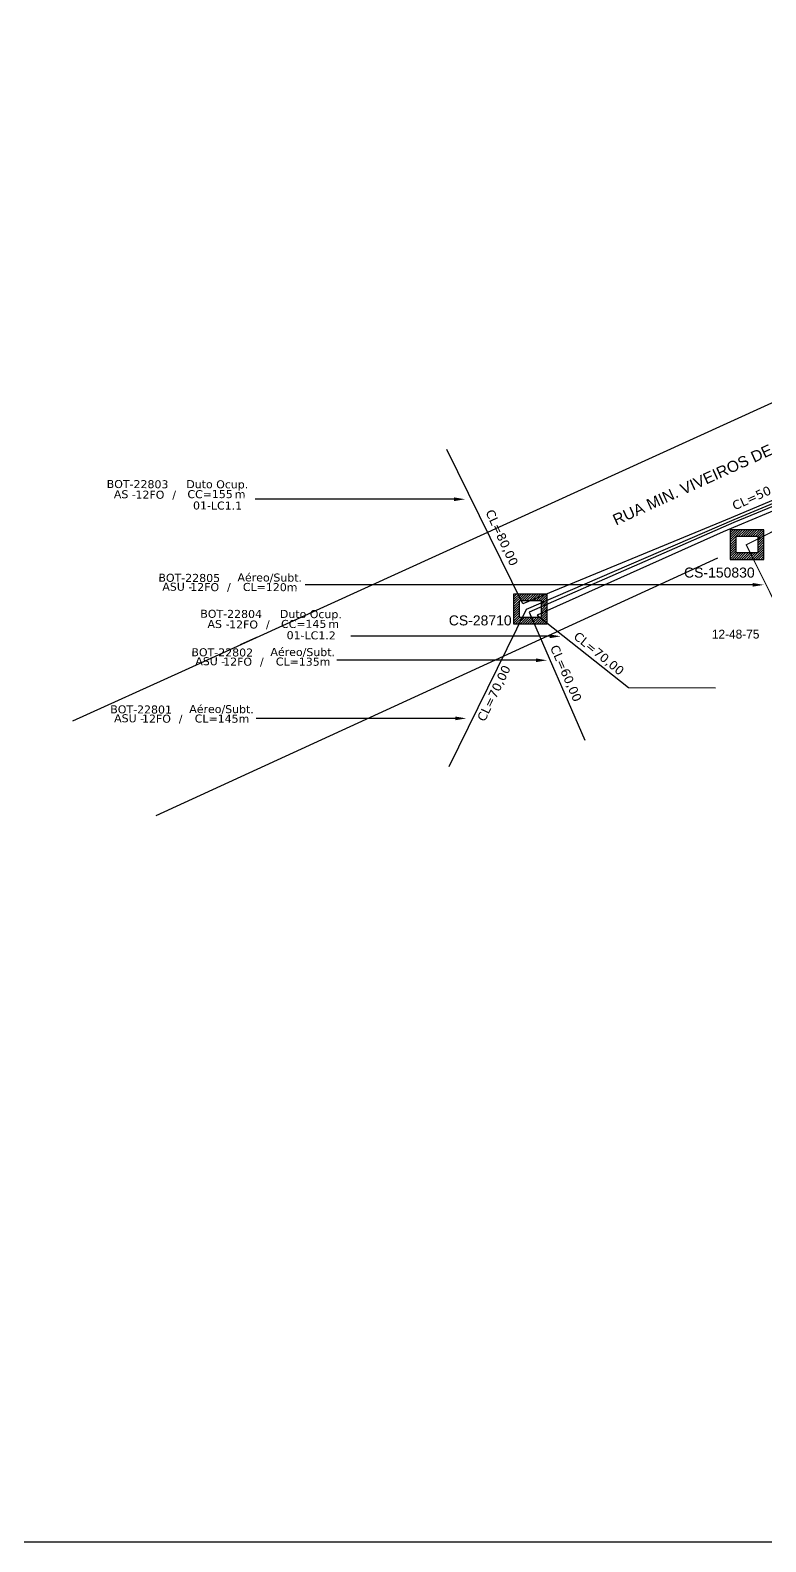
# Model space of a CAD drawing. Header units: metres. Extents: x -1286 to -445, y -500 to 94.
# Drawn here: x -949.9 to -805.2, y -499.8 to -202.8 of the extents above; entities that cross this region are included whole.
import ezdxf
from ezdxf import colors
from ezdxf.entities.mleader import LeaderData, LeaderLine
from ezdxf.enums import TextEntityAlignment as Align
from ezdxf.math import Vec2, Vec3

# ---------------------------------------------------------------- set-up
doc = ezdxf.new("R2010")
doc.units = ezdxf.units.M
for name, color, linetype in [('10.1-Caixas Subterrâneas', 5, 'Continuous'), ('CAP_A_INSTALAR', 1, 'Continuous'), ('CELULAS_GPON', 7, 'Continuous'), ('INDICAÇÃO', 7, 'Continuous'), ('label_cabos', 7, 'Continuous'), ('Legenda', 1, 'Continuous'), ('LOGRADOURO', 5, 'Continuous'), ('MUB', 252, 'Continuous'), ('surveys legendas', 7, 'Continuous')]:
    doc.layers.add(name, color=color, linetype=linetype)
doc.layers.add('EXTRA', color=50, linetype='Continuous', plot=False)
doc.styles.add('ARIAL', font='arial.ttf')
doc.styles.add('siredit', font='verdana.ttf')
doc.linetypes.add('FENCELINE1', pattern='A,0.25,-0.1,[133,ltypeshp.shx,S=0.1,R=0,X=-0.1,Y=0],-0.1,1', length=1.45)

# ---------------------------------------------------------------- blocks, each defined once
blk = doc.blocks.new('*X70')
at = {"color": 0, "linetype": 'Continuous'}
for p, q in [((-1.25, 0.34099), (-0.49099, 1.1)), ((-1.25, 0.517767), (-0.667767, 1.1)), ((-1.25, 0.694544), (-0.844544, 1.1)), ((-1.25, 0.87132), (-1.02132, 1.1)), ((-1.25, 1.048097), (-1.198097, 1.1)), ((-1.25, 0.164214), (-0.8035, 0.610714)), ((-1.25, -0.012563), (-0.8035, 0.433937)), ((-1.25, -0.18934), (-0.8035, 0.25716)), ((-1.25, -0.366117), (-0.8035, 0.080383)), ((-0.789214, 0.625), (-0.314214, 1.1)), ((-0.612437, 0.625), (-0.137437, 1.1)), ((-0.43566, 0.625), (0.03934, 1.1)), ((-0.258883, 0.625), (0.216117, 1.1)), ((-0.082107, 0.625), (0.392893, 1.1)), ((0.09467, 0.625), (0.56967, 1.1)), ((0.271447, 0.625), (0.746447, 1.1)), ((0.448223, 0.625), (0.923223, 1.1)), ((0.625, 0.625), (1.1, 1.1)), ((0.801777, 0.625), (1.25, 1.073223)), ((0.8035, 0.449947), (1.25, 0.896447)), ((0.8035, 0.27317), (1.25, 0.71967)), ((0.8035, 0.096393), (1.25, 0.542893)), ((0.8035, -0.080383), (1.25, 0.366117)), ((0.8035, -0.25716), (1.25, 0.18934)), ((0.8035, -0.433937), (1.25, 0.012563)), ((-1.25, -0.542893), (-0.8035, -0.096393)), ((-1.25, -0.71967), (-0.8035, -0.27317)), ((-1.25, -0.896447), (-0.8035, -0.449947)), ((-1.25, -1.073223), (-0.801777, -0.625)), ((-1.1, -1.1), (-0.625, -0.625)), ((-0.923223, -1.1), (-0.448223, -0.625)), ((-0.746447, -1.1), (-0.271447, -0.625)), ((-0.56967, -1.1), (-0.09467, -0.625)), ((-0.392893, -1.1), (0.082107, -0.625)), ((-0.216117, -1.1), (0.258883, -0.625)), ((-0.03934, -1.1), (0.43566, -0.625)), ((0.137437, -1.1), (0.612437, -0.625)), ((0.314214, -1.1), (0.789214, -0.625)), ((0.49099, -1.1), (1.25, -0.34099)), ((0.667767, -1.1), (1.25, -0.517767)), ((0.8035, -0.610714), (1.25, -0.164214)), ((0.844544, -1.1), (1.25, -0.694544)), ((1.02132, -1.1), (1.25, -0.87132)), ((1.198097, -1.1), (1.25, -1.048097))]:
    blk.add_line(p, q, dxfattribs=at)
blk = doc.blocks.new('MANHOLE_MQ')
at = {"color": 0, "linetype": 'Continuous'}
for p, q in [((0.00000623, 0.00000569), (-0.00000627, 0.00000569)), ((-0.00000627, 0.00000569), (-0.00000627, -0.00000531)), ((0.00000623, -0.00000531), (0.00000623, 0.00000569)), ((-0.00000404, 0.00000331), (0.00000399, 0.00000331)), ((-0.00000404, -0.00000294), (-0.00000404, 0.00000331)), ((0.00000399, 0.00000331), (0.00000399, -0.00000294)), ((-0.00000627, -0.00000531), (0.00000623, -0.00000531)), ((0.00000399, -0.00000294), (-0.00000404, -0.00000294)), ((0.00000399, -0.00000294), (0.00000399, -0.00000294))]:
    blk.add_line(p, q, dxfattribs=at)
at = {"color": 0, "linetype": 'Continuous', "xscale": 5e-06, "yscale": 5e-06, "zscale": 1e-05}
blk.add_blockref('*X70', (-0.00000002, 0.00000019), dxfattribs=at)
blk = doc.blocks.new('LEGENDA DOS CABOS')
at = {"layer": 'EXTRA', "color": 0, "style": 'siredit'}
for tag, p in [('ID', (4.6, 0.97)), ('XX', (9.03, 0.97))]:
    blk.add_attdef(tag, text='', height=0.48, rotation=359.69, dxfattribs=at).set_placement(p, align=Align.MIDDLE_CENTER)
at = {"layer": 'Legenda', "color": 0, "style": 'siredit'}
for tag, p in [('TIPO_CABO', (1.31, 0)), ('CABO', (4.69, -0.05)), ('/', (6.81, -0.05)), ('METROS', (10.03, -0.05))]:
    blk.add_attdef(tag, text='', height=0.8, rotation=359.69, dxfattribs=at).set_placement(p, align=Align.MIDDLE_CENTER)
blk = doc.blocks.new('Inst CB DT OCUP CFOA-SM-AS-80-TS-24')
at = {"layer": 'label_cabos', "color": 0, "style": 'siredit'}
for tag, flags, p in [('ID_ATIVIDADE', 3, (1.31, 2.67)), ('FATOR', 1, (11.56, 2.55))]:
    blk.add_attdef(tag, text='', height=1, rotation=359.69, dxfattribs=dict(at, flags=flags)).set_placement(p, align=Align.MIDDLE_CENTER)
for tag, p in [('TIPO_CABO', (1.76, 0)), ('DESTINO_CABO', (3.13, 1.26)), ('CABO', (4.69, -0.05)), ('/', (7.71, -0.05)), ('LANCE', (10.91, 0)), ('TIPO_CABO', (13.11, 1.24)), ('UND', (15.96, 0)), ('FID', (13.15, -1.41))]:
    blk.add_attdef(tag, text='', height=1, rotation=359.69, dxfattribs=at).set_placement(p, align=Align.MIDDLE_CENTER)
blk.add_attdef('QTDE', (12.43, -0.47), '', height=1, rotation=359.69, dxfattribs=at)

msp = doc.modelspace()

# ---------------------------------------------------------------- linework, layer by layer
msp.add_lwpolyline([(-1286.07, -499.81), (-445.07, -499.81), (-445.07, 94.19), (-1286.07, 94.19)], close=True)
at = {"layer": 'CAP_A_INSTALAR', "color": 7, "linetype": 'FENCELINE1', "ltscale": 2, "elevation": 0.1}
for points in [[(-766.28, -276.87), (-767.36, -279.82), (-812.02, -298.6), (-853.02, -315.51), (-867.92, -285.18)], [(-766.26, -276.86), (-767.11, -280.54), (-811.51, -299.03), (-852.31, -316.65), (-867.56, -347.51)], [(-766.28, -276.87), (-766.44, -281.01), (-811.49, -299.53), (-851.76, -317.15), (-840.83, -342.28)], [(-766.28, -276.87), (-765.7, -281.35), (-813.59, -301.34), (-850.15, -317.71)], [(-850.15, -317.71), (-832.23, -331.93), (-815.09, -332.01)]]:
    msp.add_lwpolyline(points, dxfattribs=at)
at = {"layer": 'CAP_A_INSTALAR', "color": 8, "linetype": 'FENCELINE1', "ltscale": 2, "const_width": 0.218, "elevation": 0.1}
msp.add_lwpolyline([(-766.28, -276.87), (-764.74, -281.61), (-809.06, -303.92), (-797.52, -327.1)], dxfattribs=at)
at = {"layer": 'MUB', "elevation": -0.12}
for points in [[(-920.08, -328.79), (-783.45, -266.65), (-779.3, -264.53), (-777.66, -263.04), (-777.21, -261.2), (-777.14, -259.6), (-777.25, -257.66), (-788.34, -233.29)], [(-925.12, -357.12), (-814.66, -306.49)], [(-908.51, -323.53), (-905.29, -322.07)], [(-941.47, -338.52), (-920.08, -328.79)]]:
    msp.add_lwpolyline(points, dxfattribs=at)

# ---------------------------------------------------------------- block references
at = {"layer": '10.1-Caixas Subterrâneas', "color": 30, "xscale": 530865.5512663403, "yscale": 530865.5512663403, "zscale": 530865.5512663403, "rotation": 180.0191175169924}
for p in [(-808.94, -303.76, -0.12), (-851.51, -316.41, -0.12)]:
    msp.add_blockref('MANHOLE_MQ', p, dxfattribs=at)
at = {"layer": 'label_cabos', "color": 0, "lineweight": 0}
ref = msp.add_blockref('Inst CB DT OCUP CFOA-SM-AS-80-TS-24', (-933.7, -293.97, -0.12), dxfattribs=dict(at, xscale=1.572023624550408, yscale=1.572023624550408, zscale=1.572023624550408))
ref.add_attrib('DESTINO_CABO', 'BOT-22803', dxfattribs={"color": 0, "height": 1.572, "rotation": 359.69, "style": 'siredit'}).set_placement((-928.77, -291.99, -0.12), align=Align.MIDDLE_CENTER)
ref.add_attrib('CABO', '12FO', dxfattribs={"color": 0, "height": 1.572, "rotation": 359.69, "style": 'siredit'}).set_placement((-926.33, -294.06, -0.12), align=Align.MIDDLE_CENTER)
ref.add_attrib('TIPO_CABO', 'Duto Ocup.', dxfattribs={"color": 0, "height": 1.572, "rotation": 359.69, "style": 'siredit'}).set_placement((-913.09, -292.02, -0.12), align=Align.MIDDLE_CENTER)
ref.add_attrib('/', '/', dxfattribs={"color": 0, "height": 1.57, "rotation": 359.69, "style": 'siredit'}).set_placement((-921.57, -294.06, -0.12), align=Align.MIDDLE_CENTER)
ref.add_attrib('TIPO_CABO', 'AS - ', dxfattribs={"color": 0, "height": 1.572, "rotation": 359.69, "style": 'siredit'}).set_placement((-930.93, -293.98, -0.12), align=Align.MIDDLE_CENTER)
ref.add_attrib('FID', '01-LC1.1', dxfattribs={"color": 0, "height": 1.572, "rotation": 359.69, "style": 'siredit'}).set_placement((-913.03, -296.2, -0.12), align=Align.MIDDLE_CENTER)
ref.add_attrib('LANCE', 'CC=', dxfattribs={"color": 0, "height": 1.572, "rotation": 359.69, "style": 'siredit'}).set_placement((-916.55, -293.97, -0.12), align=Align.MIDDLE_CENTER)
ref.add_attrib('QTDE', '155', (-914.16, -294.72, -0.12), dxfattribs={"color": 0, "height": 1.572, "rotation": 359.69, "style": 'siredit'})
ref.add_attrib('UND', 'm', dxfattribs={"color": 0, "height": 1.57, "rotation": 359.69, "style": 'siredit'}).set_placement((-908.6, -293.97, -0.12), align=Align.MIDDLE_CENTER)
ref = msp.add_blockref('LEGENDA DOS CABOS', (-925.26, -312.97, -0.12), dxfattribs=dict(at, xscale=1.572023624550408, yscale=1.572023624550408, zscale=1.572023624550408))
ref.add_attrib('ID', 'BOT-22805', dxfattribs={"color": 0, "height": 1.572, "rotation": 359.69, "style": 'siredit'}).set_placement((-918.6, -310.41, -0.12), align=Align.MIDDLE_CENTER)
ref.add_attrib('CABO', '12FO', dxfattribs={"color": 0, "height": 1.572, "rotation": 359.69, "style": 'siredit'}).set_placement((-915.57, -312.22, -0.12), align=Align.MIDDLE_CENTER)
ref.add_attrib('METROS', 'CL=120m', dxfattribs={"color": 0, "height": 1.572, "rotation": 359.69, "style": 'siredit'}).set_placement((-902.69, -312.22, -0.12), align=Align.MIDDLE_CENTER)
ref.add_attrib('XX', 'Aéreo/Subt.', dxfattribs={"color": 0, "height": 1.572, "rotation": 359.69, "style": 'siredit'}).set_placement((-902.77, -310.34, -0.12), align=Align.MIDDLE_CENTER)
ref.add_attrib('/', '/', dxfattribs={"color": 0, "height": 1.57, "rotation": 359.69, "style": 'siredit'}).set_placement((-910.81, -312.22, -0.12), align=Align.MIDDLE_CENTER)
ref.add_attrib('TIPO_CABO', 'ASU -', dxfattribs={"color": 0, "height": 1.572, "rotation": 359.69, "style": 'siredit'}).set_placement((-920.95, -312.15, -0.12), align=Align.MIDDLE_CENTER)
ref = msp.add_blockref('Inst CB DT OCUP CFOA-SM-AS-80-TS-24', (-915.29, -319.48, -0.12), dxfattribs=dict(at, xscale=1.572023624550408, yscale=1.572023624550408, zscale=1.572023624550408))
ref.add_attrib('DESTINO_CABO', 'BOT-22804', dxfattribs={"color": 0, "height": 1.572, "rotation": 359.69, "style": 'siredit'}).set_placement((-910.36, -317.49, -0.12), align=Align.MIDDLE_CENTER)
ref.add_attrib('CABO', '12FO', dxfattribs={"color": 0, "height": 1.572, "rotation": 359.69, "style": 'siredit'}).set_placement((-907.92, -319.56, -0.12), align=Align.MIDDLE_CENTER)
ref.add_attrib('TIPO_CABO', 'Duto Ocup.', dxfattribs={"color": 0, "height": 1.572, "rotation": 359.69, "style": 'siredit'}).set_placement((-894.68, -317.52, -0.12), align=Align.MIDDLE_CENTER)
ref.add_attrib('/', '/', dxfattribs={"color": 0, "height": 1.57, "rotation": 359.69, "style": 'siredit'}).set_placement((-903.16, -319.56, -0.12), align=Align.MIDDLE_CENTER)
ref.add_attrib('TIPO_CABO', 'AS - ', dxfattribs={"color": 0, "height": 1.572, "rotation": 359.69, "style": 'siredit'}).set_placement((-912.52, -319.48, -0.12), align=Align.MIDDLE_CENTER)
ref.add_attrib('FID', '01-LC1.2', dxfattribs={"color": 0, "height": 1.572, "rotation": 359.69, "style": 'siredit'}).set_placement((-894.62, -321.7, -0.12), align=Align.MIDDLE_CENTER)
ref.add_attrib('LANCE', 'CC=', dxfattribs={"color": 0, "height": 1.572, "rotation": 359.69, "style": 'siredit'}).set_placement((-898.14, -319.47, -0.12), align=Align.MIDDLE_CENTER)
ref.add_attrib('QTDE', '145', (-895.75, -320.22, -0.12), dxfattribs={"color": 0, "height": 1.572, "rotation": 359.69, "style": 'siredit'})
ref.add_attrib('UND', 'm', dxfattribs={"color": 0, "height": 1.57, "rotation": 359.69, "style": 'siredit'}).set_placement((-890.19, -319.47, -0.12), align=Align.MIDDLE_CENTER)
ref = msp.add_blockref('LEGENDA DOS CABOS', (-918.78, -327.61, -0.12), dxfattribs=dict(at, xscale=1.572023624550408, yscale=1.572023624550408, zscale=1.572023624550408))
ref.add_attrib('ID', 'BOT-22802', dxfattribs={"color": 0, "height": 1.572, "rotation": 359.69, "style": 'siredit'}).set_placement((-912.11, -325.05, -0.12), align=Align.MIDDLE_CENTER)
ref.add_attrib('CABO', '12FO', dxfattribs={"color": 0, "height": 1.572, "rotation": 359.69, "style": 'siredit'}).set_placement((-909.09, -326.87, -0.12), align=Align.MIDDLE_CENTER)
ref.add_attrib('METROS', 'CL=135m', dxfattribs={"color": 0, "height": 1.572, "rotation": 359.69, "style": 'siredit'}).set_placement((-896.21, -326.87, -0.12), align=Align.MIDDLE_CENTER)
ref.add_attrib('XX', 'Aéreo/Subt.', dxfattribs={"color": 0, "height": 1.572, "rotation": 359.69, "style": 'siredit'}).set_placement((-896.29, -324.98, -0.12), align=Align.MIDDLE_CENTER)
ref.add_attrib('/', '/', dxfattribs={"color": 0, "height": 1.57, "rotation": 359.69, "style": 'siredit'}).set_placement((-904.33, -326.87, -0.12), align=Align.MIDDLE_CENTER)
ref.add_attrib('TIPO_CABO', 'ASU -', dxfattribs={"color": 0, "height": 1.572, "rotation": 359.69, "style": 'siredit'}).set_placement((-914.47, -326.79, -0.12), align=Align.MIDDLE_CENTER)
ref = msp.add_blockref('LEGENDA DOS CABOS', (-934.74, -338.82, -0.12), dxfattribs=dict(at, xscale=1.572023624550408, yscale=1.572023624550408, zscale=1.572023624550408))
ref.add_attrib('ID', 'BOT-22801', dxfattribs={"color": 0, "height": 1.572, "rotation": 359.69, "style": 'siredit'}).set_placement((-928.07, -336.26, -0.12), align=Align.MIDDLE_CENTER)
ref.add_attrib('CABO', '12FO', dxfattribs={"color": 0, "height": 1.572, "rotation": 359.69, "style": 'siredit'}).set_placement((-925.05, -338.07, -0.12), align=Align.MIDDLE_CENTER)
ref.add_attrib('METROS', 'CL=145m', dxfattribs={"color": 0, "height": 1.572, "rotation": 359.69, "style": 'siredit'}).set_placement((-912.16, -338.07, -0.12), align=Align.MIDDLE_CENTER)
ref.add_attrib('XX', 'Aéreo/Subt.', dxfattribs={"color": 0, "height": 1.572, "rotation": 359.69, "style": 'siredit'}).set_placement((-912.25, -336.19, -0.12), align=Align.MIDDLE_CENTER)
ref.add_attrib('/', '/', dxfattribs={"color": 0, "height": 1.57, "rotation": 359.69, "style": 'siredit'}).set_placement((-920.29, -338.07, -0.12), align=Align.MIDDLE_CENTER)
ref.add_attrib('TIPO_CABO', 'ASU -', dxfattribs={"color": 0, "height": 1.572, "rotation": 359.69, "style": 'siredit'}).set_placement((-930.43, -338, -0.12), align=Align.MIDDLE_CENTER)

# ---------------------------------------------------------------- texts
at = {"layer": '10.1-Caixas Subterrâneas', "color": 30, "style": 'ARIAL'}
for s, p in [('CS-150830', (-821.29, -310.35, -0.12)), ('CS-28710', (-867.56, -319.75, -0.12))]:
    msp.add_text(s, height=1.965, dxfattribs=at).set_placement(p)
at = {"layer": 'CELULAS_GPON', "style": 'siredit'}
for s, rotation, p in [('CL=50,00', 24.28, (-811.32, -297.16, -0.12)), ('CL=80,00', 294.787, (-860.38, -297.48, -0.12)), ('CL=60,00', 293.5589, (-847.67, -324.07, -0.12)), ('CL=70,00', 320.7862, (-843.17, -322.18, -0.12)), ('CL=70,00', 64.2098, (-860.5, -338.8, -0.12))]:
    msp.add_text(s, height=1.747, rotation=rotation, dxfattribs=at).set_placement(p)
at = {"layer": 'LOGRADOURO', "style": 'ARIAL'}
msp.add_text('RUA MIN. VIVEIROS DE CASTRO', height=2.1834, rotation=24.444, dxfattribs=at).set_placement((-834.68, -300.15, -0.12))
at = {"layer": 'surveys legendas'}
msp.add_text('12-48-75', height=1.747, dxfattribs=at).set_placement((-815.82, -322.34, -0.12))

# ---------------------------------------------------------------- leaders
at = {"layer": 'INDICAÇÃO', "color": 0}
ml = msp.add_multileader_mtext('Standard', dxfattribs=at)
ml.set_content('')
ml.set_leader_properties()
ml.build(insert=Vec2(0, 0))
ml.multileader.update_dxf_attribs({"arrow_head_size": 2.18})
ctx = ml.context
ctx.base_point, ctx.char_height, ctx.arrow_head_size, ctx.landing_gap_size, ctx.plane_origin = Vec3(-914.41, -294.96, -0.12), 8.73, 2.18, 4.37, Vec3(-877.26, -294.96, -0.12)
ctx.text_align_type = 2
notes = []
notes.append((ctx, [(0, (1, 1, 0), (-899.73, -294.96, -0.12), (-1, 0), 5.94, [(0, [(-864.33, -294.96, -0.12)], 0, [])])]))
ctx.mtext.insert, ctx.mtext.alignment, ctx.mtext.flow_direction = Vec3(-910.04, -290.6, -0.12), 3, 5
ml = msp.add_multileader_mtext('Standard', dxfattribs=at)
ml.set_content('')
ml.set_leader_properties()
ml.build(insert=Vec2(0, 0))
ml.multileader.update_dxf_attribs({"arrow_head_size": 2.18})
ctx = ml.context
ctx.base_point, ctx.char_height, ctx.arrow_head_size, ctx.landing_gap_size, ctx.plane_origin = Vec3(-904.55, -311.78, -0.12), 8.73, 2.18, 4.37, Vec3(-818.54, -311.78, -0.12)
ctx.text_align_type = 2
notes.append((ctx, [(0, (1, 1, 0), (-841.01, -311.78, -0.12), (-1, 0), 54.81, [(0, [(-805.6, -311.78, -0.12)], 0, [])])]))
ctx.mtext.insert, ctx.mtext.alignment, ctx.mtext.flow_direction = Vec3(-900.19, -307.41, -0.12), 3, 5
ml = msp.add_multileader_mtext('Standard', dxfattribs=at)
ml.set_content('')
ml.set_leader_properties()
ml.build(insert=Vec2(0, 0))
ml.multileader.update_dxf_attribs({"arrow_head_size": 2.18})
ctx = ml.context
ctx.base_point, ctx.char_height, ctx.arrow_head_size, ctx.landing_gap_size, ctx.plane_origin = Vec3(-895.59, -321.89, -0.12), 8.73, 2.18, 4.37, Vec3(-858.44, -321.89, -0.12)
ctx.text_align_type = 2
notes.append((ctx, [(0, (1, 1, 0), (-880.91, -321.89, -0.12), (-1, 0), 5.94, [(0, [(-845.51, -321.89, -0.12)], 0, [])])]))
ctx.mtext.insert, ctx.mtext.alignment, ctx.mtext.flow_direction = Vec3(-891.22, -317.53, -0.12), 3, 5
ml = msp.add_multileader_mtext('Standard', dxfattribs=at)
ml.set_content('')
ml.set_leader_properties()
ml.build(insert=Vec2(0, 0))
ml.multileader.update_dxf_attribs({"arrow_head_size": 2.18})
ctx = ml.context
ctx.base_point, ctx.char_height, ctx.arrow_head_size, ctx.landing_gap_size, ctx.plane_origin = Vec3(-898.3, -326.6, -0.12), 8.73, 2.18, 4.37, Vec3(-861.16, -326.6, -0.12)
ctx.text_align_type = 2
notes.append((ctx, [(0, (1, 1, 0), (-883.63, -326.6, -0.12), (-1, 0), 5.94, [(0, [(-848.22, -326.6, -0.12)], 0, [])])]))
ctx.mtext.insert, ctx.mtext.alignment, ctx.mtext.flow_direction = Vec3(-893.94, -322.23, -0.12), 3, 5
ml = msp.add_multileader_mtext('Standard', dxfattribs=at)
ml.set_content('')
ml.set_leader_properties()
ml.build(insert=Vec2(0, 0))
ml.multileader.update_dxf_attribs({"arrow_head_size": 2.18})
ctx = ml.context
ctx.base_point, ctx.char_height, ctx.arrow_head_size, ctx.landing_gap_size, ctx.plane_origin = Vec3(-914.17, -338.02, -0.12), 8.73, 2.18, 4.37, Vec3(-877.02, -338.02, -0.12)
ctx.text_align_type = 2
notes.append((ctx, [(0, (1, 1, 0), (-899.49, -338.02, -0.12), (-1, 0), 5.94, [(0, [(-864.09, -338.02, -0.12)], 0, [])])]))
ctx.mtext.insert, ctx.mtext.alignment, ctx.mtext.flow_direction = Vec3(-909.81, -333.65, -0.12), 3, 5
for ctx, leaders in notes:
    for number, flags, end, landing, length, lines in leaders:
        leader = LeaderData()
        leader.index, (leader.has_last_leader_line, leader.has_dogleg_vector, leader.attachment_direction) = number, flags
        leader.last_leader_point, leader.dogleg_vector, leader.dogleg_length = Vec3(end), Vec3(landing), length
        for number, points, colour, breaks in lines:
            line = LeaderLine()
            line.index, line.vertices, line.color, line.breaks = number, Vec3.list(points), colors.encode_raw_color(colour), breaks
            leader.lines.append(line)
        ctx.leaders.append(leader)

doc.saveas('drawing.dxf')
